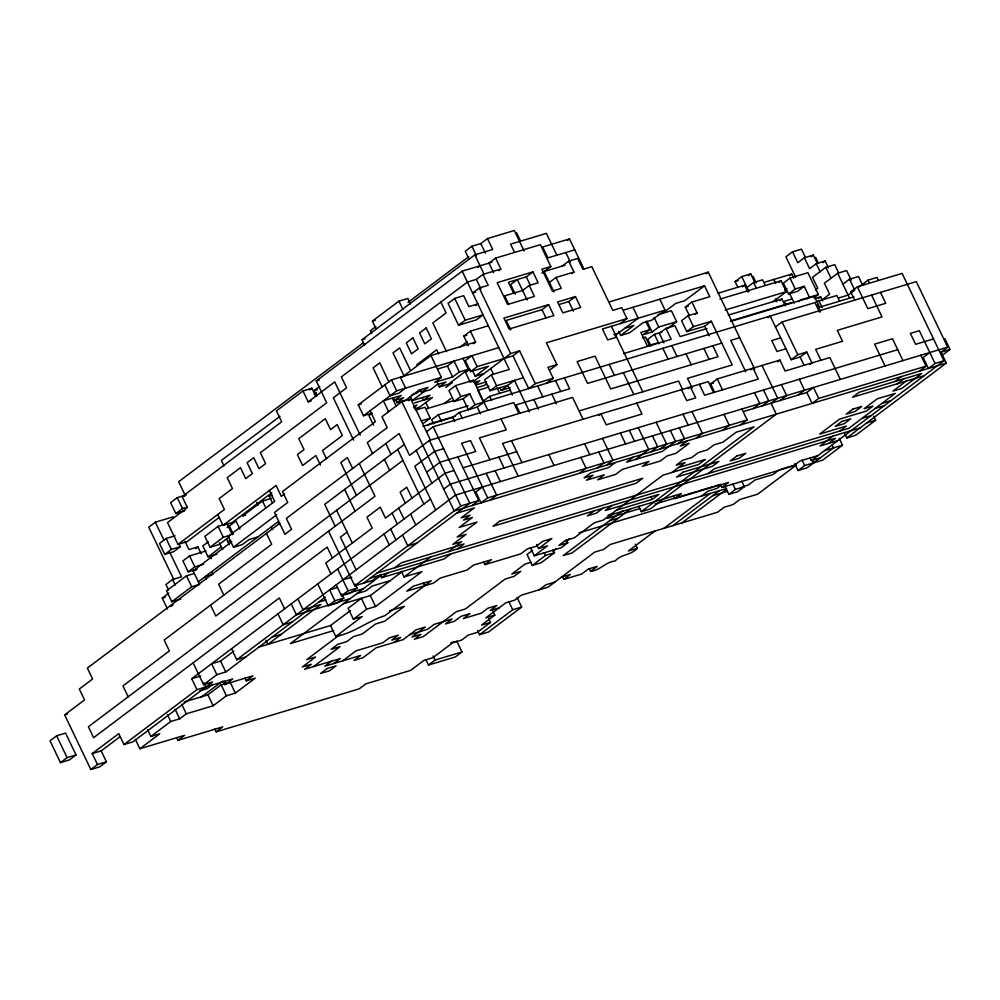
<?xml version="1.0" encoding="UTF-8"?>
<svg xmlns="http://www.w3.org/2000/svg" width="1000" height="1000" viewBox="0 0 1000 1000"><rect width="100%" height="100%" fill="white"/><g stroke="black" fill="none" stroke-linecap="round" stroke-linejoin="round"><path stroke-width="1.5" d="M376.325 329.288L372.4 321.1L398.938 301.137L407.887 298.45L410.5 303.913M524.125 250.987L514.312 230.5L487.475 238.575L480.838 243.562L471.887 246.25L465.262 251.238L469.188 259.425M375.925 326.538L370.4 330.7L371.712 333.425M407.987 302.413L468.787 256.675M364.675 345.163L362.062 339.7L474.812 254.875L492.7 249.488L487.475 238.575M363.263 342.837L178.663 481.725L185.212 495.387M315.837 396.438L311.925 388.25L302.975 390.938L276.438 410.9L281.675 421.812L182.188 496.662L187.425 507.587L167.525 522.562L177.987 544.4L186.938 541.712L218.988 517.6M177.987 544.4L224.412 509.475L219.188 498.55L232.45 488.575L227.213 477.65L240.475 467.675L245.712 478.587L252.35 473.6L247.113 462.675L253.75 457.688L258.975 468.612L265.613 463.625L260.375 452.7L326.7 402.8L316.238 380.95L462.15 271.163L491.975 262.213M309.713 389.913L311.925 388.25M279.962 416.325L221.375 460.412L224 465.875M316.85 396.012L314.237 390.55L319.762 386.388M477.837 267.45L480.05 265.788M186.213 494.95L177.262 497.638L170.637 502.638L175.863 513.55L184.812 510.863M314.337 394.513L316.55 392.85M541.975 273.163L550.825 266.512L540.363 244.675L495.625 258.113L488.988 263.1L493.575 272.663M302.975 390.938L308.2 401.85L334.738 381.9L360.25 435.138M353.612 440.125L333.338 397.812L346.6 387.825L341.362 376.9L467.388 282.087L476.325 279.4L482.962 274.413L500.85 269.037L495.625 258.113M173.263 516.825L155.363 522.2L148.737 527.2L173.588 579.075M475.637 305.6L477.85 303.938L468.9 306.625L463.675 295.7L454.725 298.387L448.088 303.375L458.55 325.225L476.45 319.85L483.088 314.85L465.188 320.238L458.55 325.225M175.863 513.55L182.5 508.562L186.975 507.225M498.65 270.7L500.85 269.037M482.962 274.413L488.2 285.338L479.25 288.025L472.612 293.012L475.6 292.113M175.075 535.788L166.125 538.475L159.488 543.462L164.725 554.388L173.675 551.7L180.3 546.7L179 543.975M567.3 240.562L569.513 238.9L583.9 268.938M513.638 293.175L508.4 282.262L526.3 276.875L532.925 271.887L538.162 282.812L529.212 285.5L522.587 290.487L504.688 295.863L508.612 304.062M370.95 413.512L363.488 415.763L358.263 404.837L391.425 379.888L498.775 347.625M164.725 554.388L171.363 549.4L180.3 546.7M416.763 364.762L436.65 349.787L438.612 353.888M402.175 377.15L430.925 355.525L475.65 342.075L470.425 331.15L488.312 325.775M468.363 345.7L463.787 336.15L470.425 331.15M562.087 266.125L568.713 261.137L577.663 258.45L582.9 269.363L591.838 266.675L612.775 310.363L621.725 307.675L626.95 318.6L620.325 323.587M363.488 415.763L396.65 390.812L441.388 377.362L430.925 355.525M232.275 534.587L227.037 523.675L218.1 526.362L204.825 536.337L210.062 547.263L219.013 544.575L228.962 537.087M217.787 514.462L223.012 525.388L276.075 485.462L281.312 496.388L284.625 493.888M372.25 413.1L368.925 415.6L373.512 425.163M459.575 347.4L467.312 341.575M195.688 548.562L197.9 546.9L201.175 553.725M549.425 282.425L556.05 277.438L573.95 272.062L568.713 261.137M271.762 492.75L231.962 522.7L223.012 525.388M393.338 397.675L394.65 400.4L401.275 395.412L383.387 400.788L388.625 411.712M205.963 550.988L189.562 555.913L182.925 560.9L188.162 571.825L197.113 569.138M208.35 541.775L202.825 545.938L208.062 556.85L217 554.163M227.15 527.638L235.987 520.975L239.913 529.175M271.462 498.338L262.512 501.025L242.625 515.988L245.6 515.1M272.425 502.85L269.15 496.025L271.363 494.363M473.438 343.738L475.65 342.075M395.65 399.975L396.962 402.7L403.6 397.713L394.65 400.4M438.462 368.738L447.413 366.05L454.05 361.062L459.275 371.987L452.65 376.975L434.75 382.35L441.388 377.362M571.737 273.725L573.95 272.062M430.45 440L410.838 399.038L401.887 401.725L381.987 416.7L387.225 427.625L367.325 442.587L372.55 453.512M210.062 547.263L223.325 537.275L230.787 535.037M420.988 389.975L416.562 393.312L412.088 394.65M408.625 400.7L410.838 399.038M169.75 552.238L181.525 576.812L172.587 579.5L165.95 584.487L168.562 589.95M420.175 389.6L421.488 392.337L428.125 387.35L419.175 390.037L405.913 400.012L396.962 402.7M410.288 396.5L412.25 400.6L425.513 390.613M188.162 571.825L194.8 566.838L203.738 564.15M208.062 556.85L221.325 546.875M230.162 540.225L227.963 541.888L230.938 540.988M193.912 573.6L186.45 575.837L166.55 590.812L171.788 601.737L180.738 599.05M199.625 584.5L193.088 570.85L231.775 541.737M510.788 329.963L506.213 320.4L542 309.65L548.625 304.65L553.862 315.575L509.125 329.025L503.9 318.1L548.625 304.65M437.425 382.863L439.387 386.962L446.012 381.962L437.062 384.65L430.438 389.65L421.488 392.337M413.562 407.7L416.875 405.2L413.9 406.1M167.475 609.025L162.237 598.1L168.863 593.112M462.987 358.375L468.225 369.3L448.325 384.263L439.387 386.962M269.45 490.45L274.675 501.375L228.25 536.312L233.487 547.225L276.588 514.788M415.875 410L432.45 397.525L414.562 402.9M445.725 387.537L452.35 382.55M470.037 369.25L465.613 372.575L470.2 382.125M477.175 366.613L471.938 355.688L465.312 360.675L470.538 371.6L477.175 366.613L512.962 355.85L519.587 350.863L535.288 383.625L528.663 388.625L512.962 355.85M487.85 410.25L473.462 380.225L455.562 385.6L448.938 390.588L454.162 401.512L463.113 398.825L469.75 393.825L474.975 404.75L468.35 409.738L463.113 398.825M559.888 304.262L568.837 301.575L575.462 296.588L580.7 307.512L562.812 312.887L557.575 301.962L575.462 296.588M171.788 601.737L191.688 586.763L199.137 584.525M198.312 581.775L277.9 521.888L279.212 524.625M279.7 523.375L87.362 668.088L92.6 679.013L79.325 689L84.562 699.912L64.662 714.887L90.825 769.5L99.775 766.812L106.412 761.812L101.175 750.9L119.963 736.75M472.55 370.737L475.175 376.2L488.438 366.225L470.538 371.6M170.787 606.525L173 604.862M471.25 381.887L473.462 380.225M444.325 403.45L450.95 398.462M473.062 381.825L510.65 353.55L519.587 350.863M423.612 423.188L430.25 418.2L425.012 407.275L416.062 409.963M475.375 384.137L479.8 380.8L473.837 382.6M454.162 401.512L460.8 396.525L469.75 393.825M468.113 405.8L438.288 414.762L431.662 419.75L433.625 423.85M462.15 271.163L509.25 369.462L491.35 374.837L484.725 379.837L489.95 390.75L507.85 385.375L512.425 394.938M427.738 425.438L429.95 423.775L455.3 416.15M404.312 444.475L324.725 504.363L335.2 526.2M486.637 383.75L484.425 385.412L476.975 387.65M426.525 431.8L433.162 426.812L513.688 402.612L518.913 413.537M488.95 386.05L486.737 387.713L477.8 390.4L483.025 401.325L489.663 396.325L510.538 390.062M422.95 426.388L452.762 417.425L459.4 412.425L477.287 407.05L483.925 402.062M489.95 390.75L496.587 385.763L523.425 377.7M402.925 460.387L164.15 640.037L169.387 650.95L122.963 685.888L128.188 696.812M583.062 419.25L572.6 397.413L429.45 440.425L409.55 455.4L399.087 433.55L286.337 518.387L291.562 529.312L284.938 534.3L274.475 512.45L287.738 502.475L282.5 491.55L375.35 421.688L370.125 410.763M499.9 387.638L501.213 390.363L514.475 380.387L529.525 411.788M56.638 735.788L50 740.775L60.462 762.625L69.412 759.938L76.05 754.95L65.575 733.1L56.638 735.788L67.1 757.638L60.462 762.625M550.262 369.637L556.9 364.637L546.438 342.8L626.95 318.6M347.062 532.137L340.425 537.125L356.125 569.888M426.65 472.25L439.913 462.275L475.7 451.512L470.475 440.588L461.525 443.288L487.688 497.887L481.05 502.875L475.825 491.962L482.45 486.975M546.55 383.237L553.188 378.25L547.95 367.325L556.9 364.637M615 335.675L638.212 318.212L632.987 307.288M618.675 331.388L620.638 335.487L633.9 325.5L624.95 328.188M706.062 273.837L708.275 272.175L754.712 369.1M659.825 299.225L665.05 310.15L651.787 320.125L642.837 322.812L629.575 332.8L620.638 335.487M662.45 313.425L675.713 303.438L684.663 300.75L704.562 285.788L709.788 296.7L691.9 302.075L685.263 307.075L689.188 315.262M645.863 321.525L649.788 329.725L643.15 334.712L652.1 332.025L658.737 327.038L676.625 321.65L671.4 310.738L657.975 314.762M90.825 769.5L97.463 764.5L92.225 753.587L118.763 733.625L123.987 744.55L132.938 741.85L212.525 681.975L203.575 684.663L193.113 662.825M123.987 744.55L196.95 689.65L191.713 678.725L430.487 499.087M443.75 489.1L450.375 484.113L897.725 349.675M661.875 332.088L654.412 334.325L647.788 339.312L651.05 346.138M203.575 684.663L216.85 674.688L211.612 663.763L220.562 661.075L233.825 651.087M706.988 328.525L680.15 336.587L674.912 325.675L665.975 328.363L659.338 333.35L663.913 342.912M667.788 328.312L676.625 321.65M691.9 302.075L697.125 313L688.188 315.688L681.55 320.688L686.787 331.6L704.675 326.225L711.312 321.238L732.237 364.925L687.5 378.363L692.087 387.925M737.75 287.038L735.125 281.575L741.762 276.588L750.713 273.9L754.638 282.087M694.912 314.662L697.125 313M231.513 648.787L236.737 659.712L455.613 495.037L947.688 347.163L916.287 281.625L782.087 321.962L775.45 326.95M748.5 275.562L750.713 273.9M216.85 674.688L225.787 671.988L325.275 597.137M212.838 684.362L207.312 688.525L199.85 690.763M742.463 286.875L744.675 285.2L747.95 292.038M805.387 257.337L801.475 249.15L792.525 251.838L785.888 256.825L795.7 277.3M686.787 331.6L693.413 326.613L711.312 321.238M200.787 697.475L221.788 681.675M746.988 287.512L753.625 282.512L762.575 279.825L765.188 285.287M147.562 729.65L150.838 736.475L170.725 721.513L179.675 718.825L186.312 713.825L213.15 705.763L226.412 695.788L235.362 693.1L255.263 678.125L246.312 680.812L245 678.088M184.062 702.013L207.913 694.837L221.175 684.862L228.637 682.625M317.738 583.913L328.2 605.763L334.825 600.775L343.775 598.088L341.812 593.987M336.225 584.862L341.463 595.775L348.1 590.788L357.038 588.1L355.075 584M328.562 531.188L354.725 585.8L460.85 505.962L478.738 500.575L457.812 456.887M135.3 739.2L139.875 748.763L159.775 733.787L150.838 736.475M224.8 681.162L226.1 683.888L232.738 678.9L196.95 689.65M343.775 598.088L337.15 603.075L328.2 605.763M357.038 588.1L350.412 593.088L341.463 595.775M363.675 583.112L469.787 503.263L433.162 426.812M379.25 575.438L372.625 580.425L354.725 585.8M472.113 505.575L478.738 500.575M381.062 575.375L290.425 643.575L333.663 630.588M817.262 263.263L813.337 255.075L804.388 257.762L797.75 262.75L792.525 251.838M380.262 575L381.562 577.737L388.2 572.75M394.837 567.75L401.463 562.762L464.087 543.938L457.463 548.938M598.75 415.538L600.962 413.875L606.188 424.8L641.975 414.038L636.737 403.125M246.312 680.812L252.938 675.825L226.1 683.888M811.125 256.737L813.337 255.075M778.863 282.438L781.075 280.775L786.3 291.688L773.037 301.675M490 500.188L496.637 495.2L486.163 473.363M789.513 275.725L791.725 274.062L793.688 278.163M813.95 297.875L818.375 294.55L807.913 272.7L790.013 278.087L783.388 283.075L788.612 293.988L797.562 291.3L804.2 286.312L809.425 297.238L807.212 298.9M176.675 737.575L177.987 740.312L184.613 735.312L139.875 748.763M258.95 647.038L330.525 625.538L350.425 610.562M343.488 603.663L370.325 595.588L402.375 571.475M828.475 267.838L825.2 261.012L816.25 263.7L809.625 268.688L804.388 257.762M784.7 290.175L786.912 288.5M401.475 571.5L404.087 576.962L430.625 557M822.987 262.675L825.2 261.012M366.613 609.2L361.375 598.275L348.113 608.263L353.35 619.188L366.613 609.2L375.55 606.512L421.987 571.587L404.087 576.962M779.775 300.65L781.988 298.988L785.25 305.812M788.612 293.988L795.25 289L804.2 286.312M838.675 272.825L834.75 264.637L825.8 267.325L812.537 277.312L817.775 288.225L815.562 289.887M330.525 625.538L335.763 636.45L362.287 616.5L353.35 619.188M448.512 551.625L461.775 541.638L452.825 544.325L466.1 534.35L457.15 537.038L477.05 522.062L459.15 527.45L472.413 517.463L463.475 520.15L470.1 515.163L461.163 517.85L474.425 507.875L456.525 513.25M339.787 634.738L306.625 659.688L315.575 657L302.3 666.988L311.25 664.287L304.625 669.287L340.412 658.525L333.775 663.512M450.825 553.925L444.2 558.913L381.562 577.737M214.775 729.125L216.088 731.85L222.712 726.862L177.987 740.312M768.012 317.688L770.225 316.025L791.15 359.712L800.1 357.025L806.737 352.038L811.963 362.95L809.75 364.625M798.275 301.588L800.487 299.925L818.375 294.55M313.562 666.6L340.1 646.637L331.15 649.325L337.788 644.338L346.725 641.637L353.363 636.65L362.312 633.962L375.575 623.987L384.525 621.3L404.412 606.325L389.5 610.8M851.2 280.125L846.612 270.575L837.675 273.263L824.4 283.238L829.638 294.163L823 299.15M688.213 388.65L690.425 386.987L695.662 397.912L686.712 400.6L681.475 389.675M579.462 473.3L586.1 468.312L580.862 457.388M331.463 661.213L324.825 666.213L360.613 655.45L353.988 660.438L362.925 657.75L376.2 647.775L403.038 639.712L416.3 629.725L425.25 627.038L411.975 637.025L420.925 634.325L414.3 639.325L423.237 636.638L456.4 611.675L465.35 608.987L505.15 579.05L514.087 576.362L520.725 571.375L511.775 574.062L525.037 564.075L531.013 562.288M818.475 298.512L820.688 296.85L822.65 300.95M597.362 467.925L604 462.938L598.763 452.013M842.9 284.175L849.538 279.188L858.475 276.5L862.4 284.688M342.725 660.825L355.988 650.85L382.825 642.788L389.462 637.788L398.4 635.1L391.775 640.1L400.725 637.4L394.087 642.4M714.562 392.1L710.638 383.913L717.262 378.925L779.887 360.1L785.125 371.025L829.862 357.575L840.325 379.425M606.312 465.238L612.938 460.25L602.475 438.4M615.25 462.55L608.625 467.537L590.725 472.912L584.1 477.912L593.05 475.225L586.413 480.213L604.3 474.837L597.675 479.825L615.562 474.45L622.2 469.45L649.038 461.388L642.412 466.375L660.3 461L666.938 456.012L675.875 453.325L689.15 443.338L680.2 446.037L686.825 441.037M483.612 561.925L484.925 564.65L491.55 559.663L473.663 565.037L467.025 570.037L440.188 578.1L433.55 583.088L406.712 591.15L413.35 586.163L431.238 580.788L384.812 615.725C367.663 621.05 353.925 633.125 335.763 636.45M854.663 300.012L850.738 291.825L857.375 286.837L902.113 273.4L943.975 360.763L811.325 460.575L810.013 457.837M853.662 290.938L848.138 295.1L839.188 297.787M859.188 286.788L868.037 280.138L876.975 277.438L878.288 280.175M633.15 457.175L626.512 462.163L662.3 451.413L675.562 441.425L670.337 430.513M750.837 369.825L753.05 368.162L758.288 379.087L704.6 395.225L699.375 384.3M635.462 459.475L648.725 449.5L638.263 427.65M651.038 451.8L657.675 446.8L652.438 435.887M659.987 449.113L666.625 444.113L656.15 422.275M777.675 361.763L779.887 360.1M532.575 550.325L527.05 554.487L532.275 565.413L541.225 562.725L554.487 552.737L553.188 550.013M536.638 544.425L538.6 548.525L551.862 538.55L542.925 541.237L536.287 546.225L527.337 548.913L520.712 553.9L484.925 564.65M677.887 443.725L684.513 438.738L679.287 427.812M791.15 359.712L797.788 354.725L806.737 352.038M530.363 547.625L534.288 555.812L547.55 545.837L538.6 548.525M593.975 510.9L587.337 515.9L596.287 513.2L602.925 508.212M695.775 438.35L702.412 433.363L691.938 411.525M532.275 565.413L545.55 555.425L554.487 552.737M611.875 505.525L605.237 510.513L658.913 494.387L652.288 499.375L616.5 510.125M552.888 551.213L556.2 548.725M566.15 541.237L569.462 538.737M566.45 540.025L567.75 542.762L561.125 547.75L534.288 555.812M722.613 430.288L729.25 425.3L724.013 414.375M753.175 408.612L759.8 403.625L754.575 392.7M671.875 472.512L685.138 462.525L676.188 465.213L682.825 460.225L691.775 457.537L698.4 452.55L707.35 449.862L713.975 444.875L722.925 442.188L736.188 432.2L754.087 426.825L641.338 511.662L638.713 506.2M622.837 510.712L563.15 555.625L572.087 552.938L630.675 508.862M762.113 405.925L768.75 400.938L763.512 390.012M740.512 424.913L747.138 419.925L741.912 409M425.875 659.562L428.488 665.025L435.125 660.037L461.962 651.963L456.737 641.05M492.85 611.025L494.812 615.125L481.55 625.1L490.5 622.413L488.537 618.312M780.013 400.55L786.637 395.55L781.413 384.637M490.5 622.413L477.238 632.4L468.288 635.087L461.65 640.075L452.713 642.763L432.812 657.738L423.862 660.425L410.6 670.4L365.863 683.85L359.237 688.838L216.088 731.85M477.587 630.6L479.55 634.7L512.712 609.75L521.663 607.062L517.075 597.5M539.237 589.788L545.875 584.8L554.825 582.1M797.9 395.163L804.538 390.175L799.3 379.25M461.962 651.963L455.337 656.963L428.488 665.025M521.663 607.062L488.5 632.013L479.55 634.7M806.85 392.475L813.487 387.488L818.713 398.413L812.087 403.4L806.85 392.475L744.225 411.3M562.463 576.688L563.763 579.412L570.4 574.425L561.45 577.112M673.5 495.875L674.812 498.6L681.438 493.612L609.862 515.125M707.975 473.65L714.6 468.663L848.8 428.325L895.225 393.4L877.337 398.775L864.075 408.75L873.012 406.062L866.388 411.062L839.55 419.125L819.65 434.1L846.488 426.025L839.862 431.012M589.3 568.625L590.6 571.35L597.238 566.362L588.288 569.05L581.663 574.038L563.763 579.412M654.925 531.038L628.4 551L637.337 548.312L635.375 544.212M701.35 496.112L707.987 491.125L716.938 488.438L721.35 485.1M637.337 548.312C631.287 555.212 621.188 554.087 615.138 560.988C605.662 561.875 600.075 570.462 590.6 571.35M663.875 528.35L710.3 493.425M720.55 484.725L721.85 487.463L728.487 482.463L674.812 498.6M672.825 525.662L719.25 490.737M681.762 522.975L725.987 489.712M724.875 486.175L728.8 494.363L735.425 489.375L744.375 486.688L741.762 481.225M744.375 486.688L737.75 491.675L728.8 494.363M929.788 352.537L923.162 357.525L928.388 368.45L935.025 363.462L943.975 360.763M894.925 381.5L901.55 376.512M779.562 469.613L772.925 474.6L755.037 479.975L748.4 484.975L742.438 486.763M897.237 383.8L903.863 378.812M844.837 433.825L846.8 437.925L946.287 363.075L941.05 352.15L947.688 347.163M833.225 436.012L819.963 445.988L837.85 440.613M906.175 381.112L892.913 391.1L901.862 388.413L921.762 373.438L859.137 392.262L852.5 397.25L924.075 375.737M919.45 371.138L926.075 366.15L920.85 355.225M796.35 465.062L757.663 494.175L739.762 499.55L733.138 504.538L724.188 507.225L717.55 512.225L610.188 544.487L603.562 549.475L594.612 552.163L548.188 587.1L521.35 595.163L514.712 600.15L505.763 602.837L485.875 617.812L494.812 615.125M943.363 354.45L950 349.462L944.762 338.537M828.9 443.3L835.537 438.312L370.3 578.125M794.788 463.725L798.062 470.55L804.688 465.562L822.588 460.188L842.487 445.213L839.212 438.387M873.675 416.163L875.638 420.262L855.75 435.238L846.8 437.925M569.513 238.9L542.675 246.975L547.9 257.887L574.75 249.825M532.925 271.887L497.137 282.65L507.612 304.488L534.45 296.425L529.212 285.5M550.825 266.512L541.875 269.2L552.337 291.05L561.287 288.363L556.05 277.438M372.4 321.1L375.387 320.2M565.062 265.225L544.188 271.5L554 291.975M362.062 339.7L365.037 338.812M463.787 336.15L466.775 335.25M316.238 380.95L319.225 380.062M314.237 390.55L317.213 389.65M609.85 301.75L708.275 272.175M308.2 401.85L311.188 400.962M624.038 309.975L704.562 285.788M735.125 281.575L738.112 280.675M717.837 293.275L744.675 285.2M459.275 371.987L468.225 369.3M665.05 310.15L602.425 328.963L607.663 339.888L616.613 337.2M764.887 282.125L791.725 274.062M358.263 404.837L361.238 403.938M685.263 307.075L688.25 306.175M719.938 299.137L781.075 280.775M475.175 376.2L484.113 373.512M613.85 334.525L618.312 333.188M412.25 400.6L430.138 395.225L423.512 400.213L422.2 397.488M649.788 329.725L640.837 332.413L647.375 346.062M476.15 384.9L486.587 381.763M725.163 310.062L786.3 291.688M642.487 337.912L645.462 337.013L649.388 345.2M414.712 408.85L419.188 407.5M728.3 315.113L781.988 298.988M426.425 408.837L453.263 400.763M791.75 299.05L784.3 301.288L785.612 304.012M648.388 345.637L657.337 342.95M730.4 320.988L791.538 302.613M501.213 390.363L510.163 387.675M623.488 353.625L671.2 339.288L665.975 328.363M730.85 321.362L814.35 296.262L819.587 307.188L853.875 296.875M814.725 298.637L820.688 296.85M861.4 285.125L864.388 284.225M535.288 383.625L553.188 378.25M816 301.762L836.875 295.487L839.488 300.95M421.3 420.887L430.25 418.2M474.975 404.75L814.95 302.587L819.538 312.137M850.738 291.825L853.725 290.925M182.188 496.662L185.175 495.775M721.775 343.075L587.575 383.413L577.112 361.562L595 356.188L610.7 388.95L718.062 356.688L712.825 345.763M739.663 337.7L730.725 340.387L745.763 371.788M780.688 337.875L771.737 340.562L776.975 351.475L785.925 348.787M269.15 496.025L272.137 495.138M443.625 448.663L434.688 451.35L414.787 466.312L435.712 510M580.15 410.625L678.562 381.05L682.487 389.25M710.638 383.913L713.612 383.013M197.9 546.9L188.962 549.587L185.037 541.4M454.1 470.5L445.15 473.188L385.45 518.1L380.225 507.188L366.962 517.163L372.188 528.088L325.763 563.013L331 573.938M463.038 467.812L516.725 451.688M258.012 536.862L249.062 539.55L242.425 544.538L233.487 547.225M933.5 338.925L915.612 344.3L910.375 333.375L919.325 330.688L935.025 363.462M193.088 570.85L196.062 569.95M941.05 352.15L950 349.462M212.4 574.538L204.95 576.788L206.262 579.513M487.688 497.887L747.138 419.925M818.713 398.413L926.075 366.15M162.237 598.1L165.212 597.212M946.287 363.075L454.212 510.95L401.887 401.725M416.737 543.188L407.788 545.875L402.55 534.963M881.963 403.375L890.913 400.688M678.5 467.525L705.35 459.45L698.713 464.438L662.925 475.2L603.237 520.112L594.288 522.8L574.388 537.775L565.438 540.462L558.812 545.45L567.75 542.762M875.337 408.363L884.275 405.675M862.062 418.35L871.012 415.662M342.863 579.862L351.812 577.175M866.7 422.95L875.638 420.262M376.938 573.125L860.062 427.938M337.05 587.612L329.6 589.85L334.825 600.775M318.65 602.125L326.1 599.888M345.487 594.062L363.375 588.688M390.225 580.625L372.325 586L365.7 590.988L356.75 593.675M607.925 515.2L613.888 513.4L607.263 518.4L640.062 508.537M824.587 450.588L842.487 445.213M654.975 504.05L686.287 494.65M687.775 494.2L696.725 491.512M698.213 491.062L713.125 486.575M714.613 486.125L720.588 484.338M817.95 455.588L800.062 460.962L793.425 465.95L721.85 487.463M330.725 604.487L296.438 614.8L291.2 603.875M332.225 604.05L350.112 598.663M609.575 520.7L618.513 518.013M781.05 469.162L795.962 464.688M641.338 511.662L650.275 508.963L776.3 414.15L771.062 403.237L777.7 398.237L762 365.475M811.325 460.575L820.275 457.887M579.075 532.85L726.7 488.488M292.113 622.087L283.175 624.775L277.938 613.862M712.613 495.725L727.525 491.238M798.062 470.55L807 467.863L833.538 447.9L832.225 445.175M272.225 637.062L281.163 634.375M236.737 659.712L245.688 657.025M64.662 714.887L67.65 713.988M191.713 678.725L200.662 676.038M409.663 634.712L427.562 629.338L434.188 624.35L452.088 618.975L445.45 623.962L454.4 621.275L461.037 616.287L469.975 613.6L463.35 618.587L481.238 613.212L487.875 608.212L496.825 605.525L490.188 610.525L499.137 607.825M67.1 757.638L76.05 754.95M450.763 642.837L455.238 641.5M92.225 753.587L101.175 750.9M97.463 764.5L106.412 761.812M880.5 292.387L885.738 303.3L867.837 308.675L857.375 286.837M868.037 280.138L869.338 282.863M871.55 295.075L882.025 316.913L837.288 330.363L842.525 341.275L815.675 349.35L820.913 360.262M902.95 360.6L892.487 338.762L874.587 344.137L885.062 365.975M849.538 279.188L854.762 290.113M837.675 273.263L849.438 297.838M825.8 267.325L831.038 278.25M815.65 257.375L818.263 262.838M816.25 263.7L820.175 271.887M818.975 300.863L822.25 307.688M817.275 304.887L820.537 311.712M790.013 278.087L795.25 289M789.625 293.562L794.2 303.125M773.838 279.438L775.8 283.538M775.4 299.025L776.712 301.75M800.1 357.025L804.025 365.213M782.087 321.962L797.788 354.725M753.025 276.2L756.287 283.025M753.625 282.512L756.237 287.975M741.762 276.588L748.95 291.6M812.325 460.138L813.637 462.875M802.075 460.1L804.688 465.562M704.675 326.225L709.25 335.788M688.188 315.688L693.413 326.613M703.875 348.462L709.112 359.375M717.262 378.925L722.5 389.837M713.55 392.525L708.312 381.613L502.537 443.45L518.237 476.213M685.987 353.837L691.225 364.75M671.812 345.6L677.038 356.525M654.15 317.475L658.737 327.038M732.812 483.913L735.425 489.375M662.862 348.288L668.088 359.212M654.412 334.325L659 343.875M646.862 321.1L652.1 332.025M683 414.212L688.225 425.125M611.375 326.275L642.775 391.812M565.8 252.512L570.375 262.075M623.362 372.65L633.825 394.5M556.85 255.2L546.388 233.363L510.6 244.112L514.525 252.3M609.175 364.425L614.412 375.337M568.837 301.575L573.413 311.137M629.312 430.337L634.55 441.262M620.375 433.025L625.6 443.95M650.975 496.65L652.288 499.375M516.625 232.8L520.55 241M526.3 276.875L530.225 285.075M542 309.65L545.925 317.838M527.163 300.05L517.35 279.575L510.712 284.562L515.3 294.113M564.45 377.863L569.675 388.787L516 404.925L519.925 413.113M555.5 380.55L560.737 391.475M584.587 443.787L589.812 454.7M480.838 243.562L485.412 253.113M551.788 394.162L556.362 403.725M471.887 246.25L476.475 255.8M474.812 254.875L483.975 273.988M537.6 385.925L542.837 396.85M476.325 279.4L480.913 288.962M533.888 399.538L538.475 409.1M479.25 288.025L510.65 353.55M548.8 454.538L554.025 465.462M490.75 368.525L493.363 373.988M454.725 298.387L465.188 320.238M491.35 374.837L496.587 385.763M497 387.75L499.613 393.212M501.025 418.913L506.25 429.837L479.412 437.9L489.888 459.75M511.488 440.763L521.95 462.6M489.663 396.325L491.625 400.425M440.85 302.05L446.087 312.975L432.825 322.95L446.562 351.625M477.287 407.05L480.562 413.875M498.825 457.062L504.062 467.975M544.237 552.7L545.55 555.425M447.413 366.05L452.65 376.975M455.562 385.6L460.8 396.525M495.112 470.675L500.35 481.587M459.4 412.425L462.013 417.887M398.938 301.137L402.863 309.337M452.762 417.425L454.725 421.512M438.288 414.762L441.562 421.587M410.125 369.75L399.663 347.9L393.025 352.9L403.488 374.738M425.825 402.512L428.438 407.975M508.787 601.55L512.712 609.75M400.363 377.2L405.6 388.113L398.963 393.113L390.025 395.8L384.787 384.875M429.45 440.425L460.85 505.962M391.425 379.888L396.65 390.812M388.925 381.987L379.762 362.875L373.125 367.863L382.287 386.975M392.337 398.1L396.262 406.287M416.188 450.412L431.887 483.175M397.688 449.462L423.85 504.075M385.825 443.537L391.05 454.45M411.987 498.137L406.75 487.225L400.125 492.212L405.35 503.137M384.425 459.45L389.65 470.363M410.588 514.05L415.812 524.975M398.725 508.125L403.95 519.05M392.088 513.112L397.325 524.038M423.3 583.05L424.613 585.775M359.288 463.5L374.988 496.262L215.812 616.025L210.575 605.1M390.688 529.025L395.925 539.95M352.663 468.488L347.425 457.562L340.788 462.55L356.488 495.312M384.05 534.012L389.288 544.938M433.162 655.938L435.125 660.037M344.625 489.387L355.087 511.225M326.425 458.725L322.5 450.538L342.4 435.562L337.163 424.637L330.538 429.625L325.3 418.713L298.775 438.675L304 449.588L297.375 454.588L302.613 465.5L315.875 455.525L320.45 465.075M336.6 510.288L352.287 543.05M370.325 595.588L375.55 606.512M332.4 558.025L327.163 547.1L88.4 726.75L93.625 737.675L279.337 597.95L284.575 608.862M337.625 568.95L348.1 590.788M262.512 501.025L265.788 507.85M271.275 526.875L272.587 529.612M256.588 502.425L257.9 505.15M266.438 533.362L271.675 544.275L218.612 584.2L223.837 595.125M297.838 598.888L303.062 609.812L320.962 604.438L267.9 644.35L265.938 640.263M229.35 525.975L233.275 534.163M226.65 539.15L229.262 544.612M218.1 526.362L223.325 537.275M219.363 542.775L222.638 549.6M210.075 556L211.375 558.725M177.262 497.638L182.5 508.562M211.588 571.788L212.887 574.525M189.562 555.913L194.8 566.838M186.45 575.837L191.688 586.763M166.125 538.475L171.363 549.4M155.363 522.2L163.863 539.95M220.562 661.075L225.787 671.988M230.125 682.175L235.362 693.1M222.887 680.837L224.85 684.938M172.587 579.5L175.2 584.963M221.175 684.862L226.412 695.788M203.938 682.862L205.9 686.963M207.913 694.837L213.15 705.763M181.725 704.275L186.312 713.825M175.1 709.262L179.675 718.825M167.463 714.688L170.725 721.513M412.925 337.925L406.287 342.912L411.525 353.837L418.162 348.85L412.925 337.925M426.188 327.938L419.562 332.938L424.787 343.85L431.425 338.862L426.188 327.938M499.562 521.287L492.938 526.287L636.087 483.263L642.712 478.275L499.562 521.287M327.137 668.512L320.513 673.5L329.45 670.812L336.087 665.825L327.137 668.512M683.138 472.125L676.5 477.113L712.288 466.362L718.925 461.362L683.138 472.125M736.812 455.988L730.175 460.975L739.125 458.288L745.763 453.3L736.812 455.988M852.812 409.137L846.175 414.137L855.125 411.45L861.762 406.45L852.812 409.137M841.862 421.425L835.225 426.413L844.175 423.725L850.812 418.738L841.862 421.425"/></g></svg>
